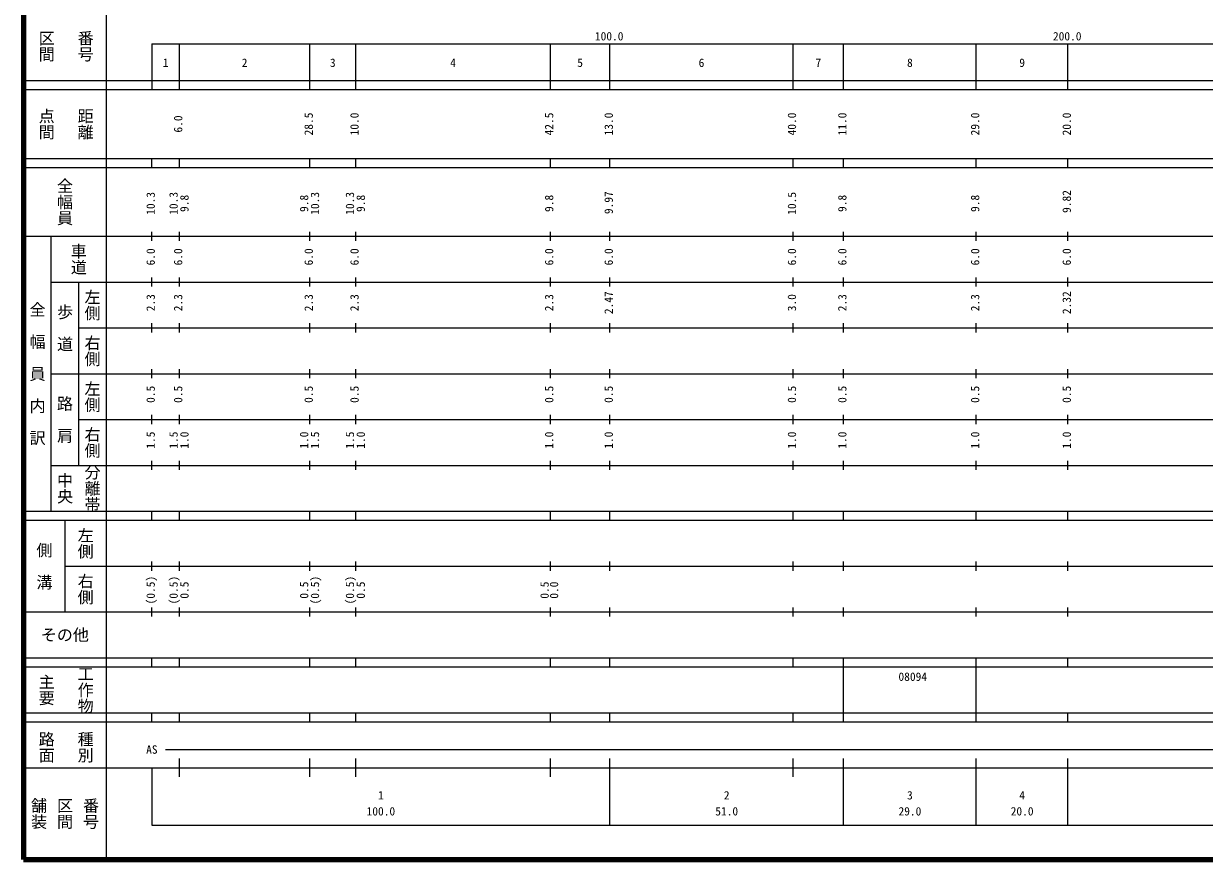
# Model space of a CAD drawing. Units: millimetres on the paper, enlarged 1000 times. Extents: x 40000 to 680000, y 20000 to 380000.
# Drawn here: x 40000 to 297790, y 20000 to 202409 of the extents above; entities that cross this region are included whole.
import ezdxf
from ezdxf.enums import TextEntityAlignment as Align

# ---------------------------------------------------------------- set-up
doc = ezdxf.new("R2010")
doc.units = ezdxf.units.MM
doc.header["$LTSCALE"] = 1000
doc.layers.add('M-TTL', color=2, linetype='Continuous', lineweight=140)
doc.layers.add('M-TTL-BAND', color=7, linetype='Continuous', lineweight=25)
doc.styles.add('@ＭＳ ゴシック', font='')
doc.styles.add('ＭＳ ゴシック', font='')
doc.styles.get('@ＭＳ ゴシック').set_extended_font_data('@MS Gothic')
doc.styles.get('ＭＳ ゴシック').set_extended_font_data('MS Gothic')

msp = doc.modelspace()

# ---------------------------------------------------------------- linework, layer by layer
at = {"layer": 'M-TTL'}
for p, q in [((40000, 380000), (40000, 20000)), ((40000, 20000), (680000, 20000))]:
    msp.add_line(p, q, dxfattribs=at)
at = {"layer": 'M-TTL-BAND'}
for p, q in [((58000, 370000), (58000, 20000)), ((68000, 198000), (579000, 198000)), ((68000, 198000), (68000, 188000)), ((74000, 188000), (74000, 198000)), ((102500, 188000), (102500, 198000)), ((112500, 188000), (112500, 198000)), ((155000, 188000), (155000, 198000)), ((168000, 188000), (168000, 198000)), ((208000, 188000), (208000, 198000)), ((219000, 188000), (219000, 198000)), ((248000, 188000), (248000, 198000)), ((268000, 188000), (268000, 198000)), ((40000, 190000), (579000, 190000)), ((40000, 188000), (579000, 188000)), ((40000, 173000), (579000, 173000)), ((68000, 171000), (68000, 173000)), ((74000, 171000), (74000, 173000)), ((102500, 171000), (102500, 173000)), ((112500, 171000), (112500, 173000)), ((155000, 171000), (155000, 173000)), ((168000, 171000), (168000, 173000)), ((208000, 171000), (208000, 173000)), ((219000, 171000), (219000, 173000)), ((248000, 171000), (248000, 173000)), ((268000, 171000), (268000, 173000)), ((40000, 171000), (579000, 171000)), ((40000, 156000), (579000, 156000)), ((46000, 96000), (46000, 156000)), ((68000, 155000), (68000, 157000)), ((74000, 155000), (74000, 157000)), ((102500, 155000), (102500, 157000)), ((112500, 155000), (112500, 157000)), ((155000, 155000), (155000, 157000)), ((168000, 155000), (168000, 157000)), ((208000, 155000), (208000, 157000)), ((219000, 155000), (219000, 157000)), ((248000, 155000), (248000, 157000)), ((268000, 155000), (268000, 157000)), ((68000, 145000), (68000, 147000)), ((74000, 145000), (74000, 147000)), ((102500, 145000), (102500, 147000)), ((112500, 145000), (112500, 147000)), ((155000, 145000), (155000, 147000)), ((168000, 145000), (168000, 147000)), ((208000, 145000), (208000, 147000)), ((219000, 145000), (219000, 147000)), ((248000, 145000), (248000, 147000)), ((268000, 145000), (268000, 147000)), ((46000, 146000), (579000, 146000)), ((52000, 146000), (52000, 106000)), ((68000, 135000), (68000, 137000)), ((74000, 135000), (74000, 137000)), ((102500, 135000), (102500, 137000)), ((112500, 135000), (112500, 137000)), ((155000, 135000), (155000, 137000)), ((168000, 135000), (168000, 137000)), ((208000, 135000), (208000, 137000)), ((219000, 135000), (219000, 137000)), ((248000, 135000), (248000, 137000)), ((268000, 135000), (268000, 137000)), ((52000, 136000), (579000, 136000)), ((68000, 125000), (68000, 127000)), ((74000, 125000), (74000, 127000)), ((102500, 125000), (102500, 127000)), ((112500, 125000), (112500, 127000)), ((155000, 125000), (155000, 127000)), ((168000, 125000), (168000, 127000)), ((208000, 125000), (208000, 127000)), ((219000, 125000), (219000, 127000)), ((248000, 125000), (248000, 127000)), ((268000, 125000), (268000, 127000)), ((46000, 126000), (579000, 126000)), ((68000, 115000), (68000, 117000)), ((74000, 115000), (74000, 117000)), ((102500, 115000), (102500, 117000)), ((112500, 115000), (112500, 117000)), ((155000, 115000), (155000, 117000)), ((168000, 115000), (168000, 117000)), ((208000, 115000), (208000, 117000)), ((219000, 115000), (219000, 117000)), ((248000, 115000), (248000, 117000)), ((268000, 115000), (268000, 117000)), ((52000, 116000), (579000, 116000)), ((46000, 106000), (579000, 106000)), ((68000, 105000), (68000, 107000)), ((74000, 105000), (74000, 107000)), ((102500, 105000), (102500, 107000)), ((112500, 105000), (112500, 107000)), ((155000, 105000), (155000, 107000)), ((168000, 105000), (168000, 107000)), ((208000, 105000), (208000, 107000)), ((219000, 105000), (219000, 107000)), ((248000, 105000), (248000, 107000)), ((268000, 105000), (268000, 107000)), ((40000, 96000), (579000, 96000)), ((68000, 94000), (68000, 96000)), ((74000, 94000), (74000, 96000)), ((102500, 94000), (102500, 96000)), ((112500, 94000), (112500, 96000)), ((155000, 94000), (155000, 96000)), ((168000, 94000), (168000, 96000)), ((208000, 94000), (208000, 96000)), ((219000, 94000), (219000, 96000)), ((248000, 94000), (248000, 96000)), ((268000, 94000), (268000, 96000)), ((40000, 94000), (579000, 94000)), ((49000, 94000), (49000, 74000)), ((49000, 84000), (579000, 84000)), ((68000, 83000), (68000, 85000)), ((74000, 83000), (74000, 85000)), ((102500, 83000), (102500, 85000)), ((112500, 83000), (112500, 85000)), ((155000, 83000), (155000, 85000)), ((168000, 83000), (168000, 85000)), ((208000, 83000), (208000, 85000)), ((219000, 83000), (219000, 85000)), ((248000, 83000), (248000, 85000)), ((268000, 83000), (268000, 85000)), ((68000, 73000), (68000, 75000)), ((74000, 73000), (74000, 75000)), ((102500, 73000), (102500, 75000)), ((112500, 73000), (112500, 75000)), ((155000, 73000), (155000, 75000)), ((168000, 73000), (168000, 75000)), ((208000, 73000), (208000, 75000)), ((219000, 73000), (219000, 75000)), ((248000, 73000), (248000, 75000)), ((268000, 73000), (268000, 75000)), ((40000, 74000), (579000, 74000)), ((40000, 64000), (579000, 64000)), ((40000, 62000), (579000, 62000)), ((68000, 62000), (68000, 64000)), ((74000, 62000), (74000, 64000)), ((102500, 62000), (102500, 64000)), ((112500, 62000), (112500, 64000)), ((155000, 62000), (155000, 64000)), ((168000, 62000), (168000, 64000)), ((208000, 62000), (208000, 64000)), ((219000, 62000), (219000, 64000)), ((219000, 52000), (219000, 62000)), ((248000, 62000), (248000, 64000)), ((248000, 52000), (248000, 62000)), ((268000, 62000), (268000, 64000)), ((40000, 52000), (579000, 52000)), ((68000, 50000), (68000, 52000)), ((74000, 50000), (74000, 52000)), ((102500, 50000), (102500, 52000)), ((112500, 50000), (112500, 52000)), ((155000, 50000), (155000, 52000)), ((168000, 50000), (168000, 52000)), ((208000, 50000), (208000, 52000)), ((219000, 50000), (219000, 52000)), ((248000, 50000), (248000, 52000)), ((268000, 50000), (268000, 52000)), ((40000, 50000), (579000, 50000)), ((71000, 44000), (565000, 44000)), ((74000, 38000), (74000, 42000)), ((102500, 38000), (102500, 42000)), ((112500, 38000), (112500, 42000)), ((155000, 38000), (155000, 42000)), ((168000, 27500), (168000, 42000)), ((208000, 38000), (208000, 42000)), ((219000, 27500), (219000, 42000)), ((248000, 27500), (248000, 42000)), ((268000, 27500), (268000, 42000)), ((40000, 40000), (579000, 40000)), ((68000, 40000), (68000, 27500)), ((68000, 27500), (579000, 27500))]:
    msp.add_line(p, q, dxfattribs=at)

# ---------------------------------------------------------------- texts
at = {"layer": 'M-TTL-BAND', "style": '@ＭＳ ゴシック'}
for s, p in [('区間', (45000, 197500)), ('番号', (53500, 197500)), ('点間', (45000, 180500)), ('距離', (53500, 180500)), ('全幅員', (49000, 163500)), ('車道', (52000, 151000)), ('左側', (55000, 141000)), ('全\u3000幅\u3000員\u3000内\u3000訳', (43000, 126000)), ('歩\u3000道', (49000, 136000)), ('右側', (55000, 131000)), ('左側', (55000, 121000)), ('路\u3000肩', (49000, 116000)), ('右側', (55000, 111000)), ('分離帯', (55000, 101000)), ('中央', (49000, 101000)), ('左側', (53500, 89000)), ('側\u3000溝', (44500, 84000)), ('右側', (53500, 79000)), ('主要', (45000, 57000)), ('工作物', (53500, 57000)), ('路面', (45000, 44500)), ('種別', (53500, 44500)), ('舗装', (43333, 30000)), ('区間', (49000, 30000)), ('番号', (54667, 30000))]:
    msp.add_text(s, height=2566, rotation=270, dxfattribs=at).set_placement(p, align=Align.MIDDLE_CENTER)
at = {"layer": 'M-TTL-BAND', "style": 'ＭＳ ゴシック'}
for s, p in [('100.0', (167844, 198195)), ('200.0', (267844, 198195)), ('1', (71000, 192405)), ('2', (88250, 192405)), ('3', (107500, 192405)), ('4', (133750, 192405)), ('5', (161500, 192405)), ('6', (188000, 192405)), ('7', (213500, 192405)), ('8', (233500, 192405)), ('9', (258000, 192405)), ('AS', (68000, 42500)), ('1', (118000, 32523)), ('2', (193500, 32523)), ('3', (233500, 32523)), ('4', (258000, 32523)), ('100.0', (118000, 29033)), ('51.0', (193500, 29033)), ('29.0', (233500, 29033)), ('20.0', (258000, 29033))]:
    msp.add_text(s, height=1833, dxfattribs=at).set_placement(p, align=Align.BOTTOM_CENTER)
for s, p in [('6.0', (75193, 180500)), ('28.5', (103693, 180500)), ('10.0', (113693, 180500)), ('42.5', (156193, 180500)), ('13.0', (169193, 180500)), ('40.0', (209193, 180500)), ('11.0', (220193, 180500)), ('29.0', (249193, 180500)), ('20.0', (269193, 180500)), ('10.3', (69193, 163174)), ('10.3', (74193, 163174)), ('10.3', (105063, 163174)), ('10.3', (112693, 163174)), ('9.97', (169193, 163325)), ('10.5', (209193, 163174)), ('9.82', (269193, 163589)), ('9.8', (76563, 163174)), ('9.8', (102693, 163174)), ('9.8', (115063, 163174)), ('9.8', (156193, 163174)), ('9.8', (220193, 163174)), ('9.8', (249193, 163174)), ('6.0', (69193, 151500)), ('6.0', (75193, 151500)), ('6.0', (103693, 151500)), ('6.0', (113693, 151500)), ('6.0', (156193, 151500)), ('6.0', (169193, 151500)), ('6.0', (209193, 151500)), ('6.0', (220193, 151500)), ('6.0', (249193, 151500)), ('6.0', (269193, 151500)), ('2.3', (69193, 141500)), ('2.3', (75193, 141500)), ('2.3', (103693, 141500)), ('2.3', (113693, 141500)), ('2.3', (156193, 141500)), ('2.47', (169193, 141500)), ('3.0', (209193, 141500)), ('2.3', (220193, 141500)), ('2.3', (249193, 141500)), ('2.32', (269193, 141500)), ('0.5', (69193, 121500)), ('0.5', (75193, 121500)), ('0.5', (103693, 121500)), ('0.5', (113693, 121500)), ('0.5', (156193, 121500)), ('0.5', (169193, 121500)), ('0.5', (209193, 121500)), ('0.5', (220193, 121500)), ('0.5', (249193, 121500)), ('0.5', (269193, 121500)), ('1.5', (69193, 111500)), ('1.5', (74193, 111500)), ('1.0', (76563, 111500)), ('1.0', (102693, 111500)), ('1.5', (105063, 111500)), ('1.5', (112693, 111500)), ('1.0', (115063, 111500)), ('1.0', (156193, 111500)), ('1.0', (169193, 111500)), ('1.0', (209193, 111500)), ('1.0', (220193, 111500)), ('1.0', (249193, 111500)), ('1.0', (269193, 111500)), ('(0.5)', (69193, 78764)), ('(0.5)', (74193, 78764)), ('0.5', (76563, 78764)), ('0.5', (102693, 78764)), ('(0.5)', (105063, 78764)), ('(0.5)', (112693, 78764)), ('0.5', (115063, 78764)), ('0.5', (155193, 78764)), ('0.0', (157259, 78764))]:
    msp.add_text(s, height=1833, rotation=90, dxfattribs=at).set_placement(p, align=Align.BOTTOM_CENTER)
msp.add_text('その他', height=2566, dxfattribs=at).set_placement((49000, 69000), align=Align.MIDDLE_CENTER)
msp.add_text('08094', height=1833, dxfattribs=at).set_placement((231000, 58405), align=Align.BOTTOM_LEFT)

doc.saveas('drawing.dxf')
